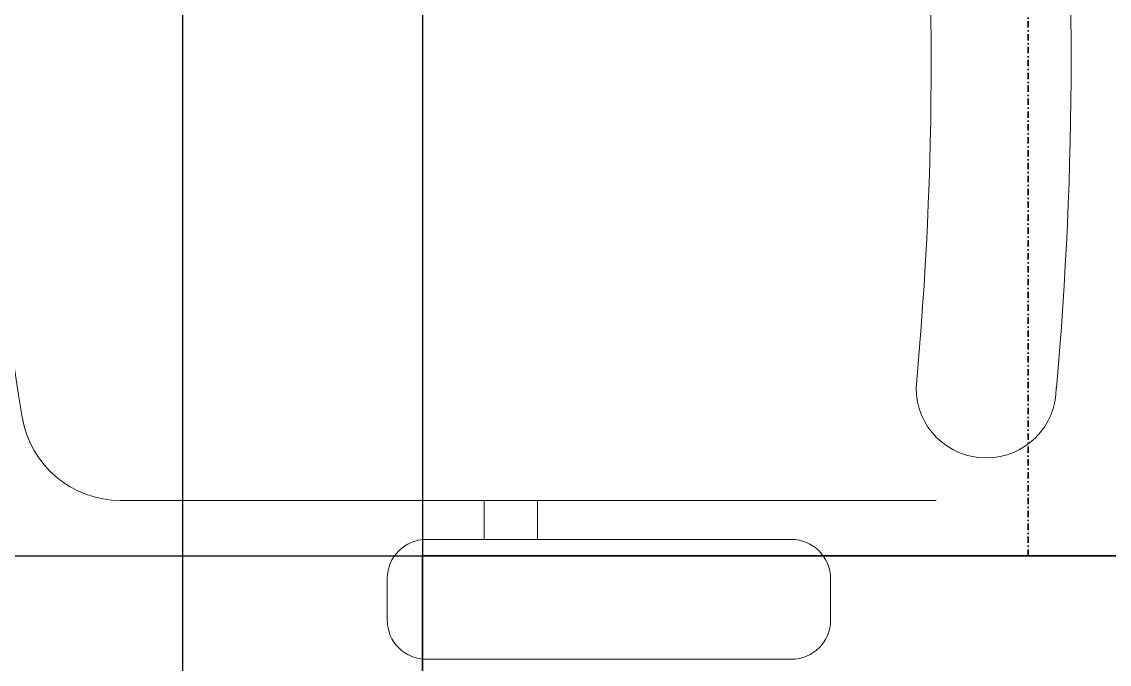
# Model space of a CAD drawing. Extents: x -12260 to 57327, y -29287 to 19916.
# Drawn here: x 25615 to 26159, y 2586 to 2907 of the extents above; entities that cross this region are included whole.
import ezdxf
from ezdxf.enums import TextEntityAlignment as Align

# ---------------------------------------------------------------- set-up
doc = ezdxf.new("R2010")
doc.units = 0
doc.header["$LTSCALE"] = 0.25
doc.linetypes.add('DASHDOT', pattern=[25.4, 12.7, -6.35, 0, -6.35])
doc.layers.add('01-First Floor$0$FALSE CEILING', color=251, linetype='Continuous')
for name, color, linetype, lineweight in [('01-First Floor$0$LOADING', 253, 'Continuous', 5), ('01-First Floor$0$NEW Wall', 166, 'Continuous', 5), ('E-LITE-CIRC-NUMB', 6, 'Continuous', 25), ('E-LITE-CLNG', 150, 'Continuous', 35), ('E-LITE-CLNG-CNDT', 6, 'DASHDOT', 35), ('E-LITE-CTRL', 6, 'Continuous', 25), ('E-LITE-IDEN', 6, 'Continuous', 25)]:
    doc.layers.add(name, color=color, linetype=linetype, lineweight=lineweight)
doc.styles.add('DC_SIMPLEX', font='SIMPLEX.shx', dxfattribs={"width": 0.7})

# ---------------------------------------------------------------- blocks, each defined once
blk = doc.blocks.new('*X427')
at = {"color": 0}
for p, q in [((5, 3), (5, 3)), ((5, 3), (5, 3)), ((5, 3), (5, 3)), ((5, 3), (5, 3)), ((5, 3), (5, 3)), ((5, 3), (5, 3)), ((5, 3), (5, 3)), ((5, 3), (5, 3)), ((5, 3), (5, 3)), ((5, 3), (5, 3)), ((5, 3), (5, 3)), ((5, 3), (5, 3)), ((5, 3), (5, 3)), ((5, 3), (5, 3)), ((5, 3), (5, 3)), ((5, 3), (5, 3)), ((5, 3), (5, 3)), ((5, 3), (5, 3)), ((5, 3), (5, 3)), ((5, 3), (5, 3)), ((5, 3), (5, 3)), ((5, 3), (5, 3)), ((5, 3), (5, 3)), ((5, 3), (5, 3)), ((5, 3), (5, 3)), ((5, 3), (5, 3)), ((5, 3), (5, 3)), ((5, 3), (5, 3)), ((5, 3), (5, 3)), ((5, 3), (5, 3)), ((5, 3), (5, 3)), ((5, 3), (5, 3)), ((5, 3), (5, 3)), ((5, 3), (5, 3)), ((5, 3), (5, 3)), ((5, 3), (5, 3)), ((5, 3), (5, 3)), ((5, 3), (5, 3)), ((5, 3), (5, 3)), ((5, 3), (5, 3)), ((5, 3), (5, 3)), ((5, 3), (5, 3)), ((5, 3), (5, 3)), ((5, 3), (5, 3)), ((5, 3), (5, 3)), ((5, 3), (5, 3)), ((5, 3), (5, 3)), ((5, 3), (5, 3)), ((5, 3), (5, 3)), ((5, 3), (5, 3)), ((5, 3), (5, 3)), ((5, 3), (5, 3)), ((5, 3), (5, 3)), ((5, 3), (5, 3)), ((5, 3), (5, 3)), ((5, 3), (5, 3)), ((5, 3), (5, 3)), ((5, 3), (5, 3)), ((5, 3), (5, 3)), ((5, 3), (5, 3)), ((5, 3), (5, 3)), ((5, 3), (5, 3)), ((5, 3), (5, 3)), ((5, 3), (5, 3)), ((5, 3), (5, 3)), ((5, 3), (5, 3)), ((6, 3), (5, 3)), ((5, 3), (5, 3)), ((6, 3), (5, 3)), ((5, 3), (5, 3)), ((6, 3), (5, 3)), ((5, 3), (5, 3)), ((6, 3), (5, 3)), ((5, 3), (5, 3)), ((5, 3), (5, 3)), ((5, 3), (5, 3)), ((5, 3), (5, 3)), ((5, 3), (5, 3)), ((5, 3), (5, 3)), ((5, 3), (5, 3)), ((5, 3), (5, 3)), ((5, 3), (5, 3)), ((5, 3), (5, 3)), ((5, 3), (5, 3)), ((5, 3), (5, 3)), ((5, 3), (5, 3)), ((5, 3), (5, 3)), ((5, 3), (5, 3)), ((5, 3), (5, 3)), ((5, 3), (5, 3)), ((5, 3), (5, 3)), ((5, 3), (5, 3)), ((5, 3), (5, 3)), ((5, 3), (5, 3)), ((5, 3), (5, 3)), ((5, 3), (5, 3)), ((6, 3), (6, 3)), ((6, 3), (6, 3)), ((6, 3), (6, 3)), ((6, 3), (6, 3)), ((6, 3), (6, 3)), ((6, 3), (6, 3)), ((6, 3), (6, 3)), ((6, 3), (6, 3)), ((6, 3), (6, 3)), ((6, 3), (6, 3)), ((6, 3), (6, 3)), ((6, 3), (6, 3)), ((6, 3), (6, 3)), ((6, 3), (6, 3)), ((6, 3), (6, 3)), ((6, 3), (6, 3)), ((6, 3), (6, 3)), ((6, 3), (6, 3)), ((6, 3), (6, 3)), ((6, 3), (6, 3)), ((6, 3), (6, 3)), ((6, 3), (6, 3)), ((6, 3), (6, 3)), ((6, 3), (6, 3)), ((6, 3), (6, 3)), ((6, 3), (6, 3)), ((6, 3), (6, 3)), ((6, 3), (6, 3)), ((6, 3), (6, 3)), ((6, 3), (6, 3)), ((6, 3), (6, 3)), ((6, 3), (6, 3)), ((6, 3), (6, 3)), ((6, 3), (6, 3)), ((6, 3), (6, 3)), ((6, 3), (6, 3)), ((6, 3), (6, 3)), ((6, 3), (6, 3)), ((6, 3), (6, 3)), ((6, 3), (6, 3)), ((6, 3), (6, 3)), ((6, 3), (6, 3)), ((6, 3), (6, 3)), ((6, 3), (6, 3)), ((6, 3), (6, 3)), ((6, 3), (6, 3)), ((6, 3), (6, 3)), ((6, 3), (6, 3)), ((6, 3), (6, 3)), ((6, 3), (6, 3)), ((6, 3), (6, 3)), ((6, 3), (6, 3)), ((6, 3), (6, 3)), ((6, 3), (6, 3)), ((6, 3), (6, 3)), ((6, 3), (6, 3)), ((6, 3), (6, 3)), ((6, 3), (6, 3)), ((6, 3), (6, 3)), ((6, 3), (6, 3)), ((6, 3), (6, 3)), ((6, 3), (6, 3)), ((6, 3), (6, 3)), ((6, 3), (6, 3)), ((6, 3), (6, 3)), ((6, 3), (6, 3)), ((6, 3), (6, 3)), ((6, 3), (6, 3)), ((6, 3), (6, 3)), ((6, 3), (6, 3)), ((6, 3), (6, 3)), ((6, 3), (6, 3)), ((6, 3), (6, 3)), ((6, 3), (6, 3)), ((6, 3), (6, 3)), ((6, 3), (6, 3)), ((6, 3), (6, 3)), ((6, 3), (6, 3)), ((6, 3), (6, 3)), ((6, 3), (6, 3)), ((6, 3), (6, 3)), ((6, 3), (6, 3)), ((6, 3), (6, 3)), ((6, 3), (6, 3)), ((6, 3), (6, 3)), ((6, 3), (6, 3)), ((6, 3), (6, 3)), ((6, 3), (6, 3)), ((6, 3), (6, 3)), ((6, 3), (6, 3)), ((6, 3), (6, 3)), ((6, 3), (6, 3)), ((6, 3), (6, 3)), ((6, 3), (6, 3)), ((6, 3), (6, 3)), ((6, 3), (6, 3)), ((6, 3), (6, 3)), ((6, 3), (6, 3)), ((6, 3), (6, 3)), ((6, 3), (6, 3)), ((6, 3), (6, 3)), ((6, 3), (6, 3)), ((6, 3), (6, 3)), ((6, 3), (6, 3)), ((6, 3), (6, 3)), ((6, 3), (6, 3)), ((6, 3), (6, 3)), ((6, 3), (6, 3)), ((6, 3), (6, 3)), ((6, 3), (6, 3)), ((6, 3), (6, 3)), ((6, 3), (6, 3)), ((6, 3), (6, 3)), ((6, 3), (6, 3)), ((6, 3), (6, 3)), ((6, 3), (6, 3)), ((6, 3), (6, 3)), ((6, 3), (6, 3)), ((6, 3), (6, 3)), ((6, 3), (6, 3)), ((6, 3), (6, 3)), ((6, 3), (6, 3)), ((6, 3), (6, 3)), ((6, 3), (6, 3)), ((6, 3), (6, 3)), ((6, 3), (6, 3)), ((6, 3), (6, 3)), ((6, 3), (6, 3)), ((6, 3), (6, 3)), ((6, 3), (6, 3)), ((6, 3), (6, 3)), ((6, 3), (6, 3)), ((6, 3), (6, 3)), ((6, 3), (6, 3)), ((6, 3), (6, 3)), ((6, 3), (6, 3)), ((6, 3), (6, 3)), ((6, 3), (6, 3)), ((6, 3), (6, 3)), ((6, 3), (6, 3)), ((6, 3), (6, 3)), ((6, 3), (6, 3)), ((6, 3), (6, 3)), ((6, 3), (6, 3)), ((6, 3), (6, 3)), ((6, 3), (6, 3)), ((6, 3), (6, 3)), ((6, 3), (6, 3)), ((6, 3), (6, 3)), ((6, 3), (6, 3)), ((6, 3), (6, 3)), ((6, 3), (6, 3)), ((6, 3), (6, 3)), ((6, 3), (6, 3)), ((6, 3), (6, 3)), ((6, 3), (6, 3)), ((6, 3), (6, 3)), ((6, 3), (6, 3)), ((6, 3), (6, 3)), ((6, 3), (6, 3)), ((6, 3), (6, 3)), ((6, 3), (6, 3)), ((6, 3), (6, 3)), ((6, 3), (6, 3)), ((6, 3), (6, 3)), ((6, 3), (6, 3)), ((6, 3), (6, 3)), ((6, 3), (6, 3)), ((6, 3), (6, 3)), ((6, 3), (6, 3)), ((6, 3), (6, 3)), ((6, 3), (6, 3)), ((6, 3), (6, 3)), ((6, 3), (6, 3)), ((6, 3), (6, 3)), ((6, 3), (6, 3)), ((6, 3), (6, 3)), ((6, 3), (6, 3)), ((6, 3), (6, 3)), ((6, 3), (6, 3)), ((6, 3), (6, 3)), ((6, 3), (6, 3)), ((6, 3), (6, 3)), ((6, 3), (6, 3)), ((6, 3), (6, 3)), ((6, 3), (6, 3)), ((6, 3), (6, 3)), ((6, 3), (6, 3)), ((6, 3), (6, 3)), ((6, 3), (6, 3)), ((6, 3), (6, 3)), ((6, 3), (6, 3)), ((6, 3), (6, 3)), ((6, 3), (6, 3)), ((6, 3), (6, 3)), ((6, 3), (6, 3)), ((6, 3), (6, 3)), ((6, 3), (6, 3)), ((6, 3), (6, 3)), ((6, 3), (6, 3)), ((6, 3), (6, 3)), ((6, 3), (6, 3)), ((6, 3), (6, 3)), ((6, 3), (6, 3)), ((6, 3), (5, 3)), ((6, 3), (5, 3)), ((6, 3), (5, 3)), ((6, 3), (5, 3)), ((6, 3), (5, 3)), ((6, 3), (6, 3)), ((6, 3), (6, 3)), ((6, 3), (6, 3)), ((6, 3), (6, 3)), ((6, 3), (6, 3)), ((6, 3), (6, 3)), ((6, 3), (6, 3)), ((6, 3), (6, 3)), ((6, 3), (6, 3)), ((6, 3), (6, 3)), ((6, 3), (6, 3)), ((6, 3), (6, 3)), ((6, 3), (6, 3)), ((6, 3), (6, 3)), ((6, 3), (6, 3)), ((6, 3), (6, 3)), ((6, 3), (6, 3)), ((6, 3), (6, 3)), ((6, 3), (6, 3)), ((6, 3), (6, 3)), ((6, 3), (6, 3)), ((6, 3), (6, 3)), ((6, 3), (6, 3)), ((6, 3), (6, 3)), ((6, 3), (6, 3)), ((6, 3), (6, 3)), ((6, 3), (6, 3)), ((6, 3), (6, 3)), ((6, 3), (6, 3)), ((6, 3), (6, 3)), ((6, 3), (6, 3)), ((6, 3), (6, 3)), ((6, 3), (6, 3)), ((6, 3), (6, 3)), ((6, 3), (6, 3)), ((6, 3), (6, 3)), ((6, 3), (6, 3)), ((6, 3), (6, 3)), ((6, 3), (6, 3)), ((6, 3), (6, 3)), ((6, 3), (6, 3)), ((6, 3), (6, 3)), ((6, 3), (6, 3)), ((6, 3), (6, 3)), ((6, 3), (6, 3)), ((6, 3), (6, 3)), ((6, 3), (6, 3)), ((6, 3), (6, 3)), ((6, 3), (6, 3)), ((6, 3), (6, 3)), ((6, 3), (6, 3)), ((6, 3), (6, 3)), ((6, 3), (6, 3)), ((6, 3), (6, 3)), ((6, 3), (6, 3)), ((6, 3), (6, 3)), ((6, 3), (6, 3)), ((6, 3), (6, 3)), ((6, 3), (6, 3)), ((6, 3), (6, 3)), ((6, 3), (6, 3)), ((6, 3), (6, 3)), ((6, 3), (6, 3)), ((6, 3), (6, 3)), ((6, 3), (6, 3)), ((6, 3), (6, 3)), ((6, 3), (6, 3)), ((6, 3), (6, 3)), ((6, 3), (6, 3)), ((6, 3), (6, 3)), ((6, 3), (6, 3)), ((6, 3), (6, 3)), ((6, 3), (6, 3)), ((6, 3), (6, 3)), ((6, 3), (6, 3)), ((6, 3), (6, 3)), ((6, 3), (6, 3)), ((6, 3), (6, 3)), ((6, 3), (6, 3)), ((6, 3), (6, 3)), ((6, 3), (6, 3)), ((6, 3), (6, 3)), ((6, 3), (6, 3)), ((6, 3), (6, 3)), ((6, 3), (6, 3)), ((6, 3), (6, 3)), ((6, 3), (6, 3)), ((6, 3), (6, 3)), ((6, 3), (6, 3)), ((6, 3), (6, 3)), ((6, 3), (6, 3)), ((6, 3), (6, 3)), ((6, 3), (6, 3)), ((6, 3), (6, 3)), ((6, 3), (6, 3)), ((6, 3), (6, 3)), ((6, 3), (6, 3)), ((6, 3), (6, 3)), ((6, 3), (6, 3)), ((6, 3), (6, 3)), ((6, 3), (6, 3)), ((6, 3), (6, 3)), ((6, 3), (6, 3)), ((6, 3), (6, 3)), ((6, 3), (6, 3)), ((6, 3), (6, 3)), ((6, 3), (6, 3)), ((6, 3), (6, 3)), ((6, 3), (6, 3)), ((6, 3), (6, 3)), ((6, 3), (6, 3)), ((6, 3), (6, 3)), ((6, 3), (6, 3)), ((6, 3), (6, 3)), ((6, 3), (6, 3)), ((6, 3), (6, 3)), ((6, 3), (6, 3)), ((6, 3), (6, 3)), ((6, 3), (6, 3)), ((6, 3), (6, 3)), ((6, 3), (6, 3)), ((6, 3), (6, 3)), ((6, 3), (6, 3)), ((6, 3), (6, 3)), ((6, 3), (6, 3)), ((6, 3), (6, 3)), ((6, 3), (6, 3)), ((6, 3), (6, 3)), ((6, 3), (6, 3)), ((6, 3), (6, 3)), ((6, 3), (6, 3)), ((6, 3), (6, 3)), ((6, 3), (6, 3)), ((6, 3), (6, 3)), ((6, 3), (6, 3)), ((6, 3), (6, 3)), ((6, 3), (6, 3)), ((6, 3), (6, 3)), ((6, 3), (6, 3)), ((6, 3), (6, 3)), ((6, 3), (6, 3)), ((6, 3), (6, 3)), ((6, 3), (6, 3)), ((6, 3), (6, 3)), ((6, 3), (6, 3)), ((6, 3), (6, 3)), ((6, 3), (6, 3)), ((6, 3), (6, 3)), ((6, 3), (6, 3)), ((6, 3), (6, 3)), ((6, 3), (6, 3)), ((6, 3), (6, 3)), ((6, 3), (6, 3)), ((6, 3), (6, 3)), ((6, 3), (6, 3)), ((6, 3), (6, 3)), ((6, 3), (6, 3)), ((6, 3), (6, 3)), ((6, 3), (6, 3)), ((6, 3), (6, 3)), ((6, 3), (6, 3)), ((6, 3), (6, 3)), ((6, 3), (6, 3)), ((6, 3), (6, 3)), ((6, 3), (6, 3)), ((6, 3), (6, 3)), ((6, 3), (6, 3)), ((6, 3), (6, 3)), ((6, 3), (6, 3)), ((6, 3), (6, 3)), ((6, 3), (6, 3)), ((6, 3), (6, 3)), ((6, 3), (6, 3)), ((6, 3), (6, 3)), ((6, 3), (6, 3)), ((6, 3), (6, 3)), ((6, 3), (6, 3)), ((6, 3), (6, 3)), ((6, 3), (6, 3)), ((6, 3), (6, 3)), ((6, 3), (6, 3)), ((6, 3), (6, 3)), ((6, 3), (6, 3)), ((6, 3), (6, 3)), ((6, 3), (6, 3)), ((6, 3), (6, 3)), ((6, 3), (6, 3)), ((6, 3), (6, 3)), ((6, 3), (6, 3)), ((6, 3), (6, 3)), ((6, 3), (6, 3)), ((6, 3), (6, 3)), ((6, 3), (6, 3)), ((6, 3), (6, 3)), ((6, 3), (6, 3)), ((6, 3), (6, 3)), ((6, 3), (6, 3)), ((6, 3), (6, 3)), ((6, 3), (6, 3)), ((6, 3), (6, 3)), ((6, 3), (6, 3)), ((6, 3), (6, 3)), ((6, 3), (6, 3)), ((6, 3), (6, 3)), ((6, 3), (6, 3)), ((6, 3), (6, 3)), ((6, 3), (6, 3)), ((6, 3), (6, 3)), ((6, 3), (6, 3)), ((6, 3), (6, 3)), ((6, 3), (6, 3)), ((6, 3), (6, 3)), ((6, 3), (6, 3)), ((6, 3), (6, 3)), ((6, 3), (6, 3)), ((6, 3), (6, 3)), ((6, 3), (6, 3)), ((6, 3), (6, 3)), ((6, 3), (6, 3)), ((6, 3), (6, 3)), ((6, 3), (6, 3)), ((6, 3), (6, 3)), ((6, 3), (6, 3)), ((6, 3), (6, 3)), ((6, 3), (6, 3)), ((6, 3), (6, 3)), ((6, 3), (6, 3)), ((6, 3), (6, 3)), ((6, 3), (6, 3)), ((6, 3), (6, 3)), ((6, 3), (6, 3)), ((6, 3), (6, 3)), ((6, 3), (6, 3)), ((6, 3), (6, 3)), ((6, 3), (6, 3)), ((6, 3), (6, 3)), ((6, 3), (6, 3)), ((6, 3), (6, 3)), ((6, 3), (6, 3)), ((6, 3), (6, 3)), ((6, 3), (6, 3)), ((6, 3), (6, 3)), ((6, 3), (6, 3)), ((6, 3), (6, 3)), ((6, 3), (6, 3)), ((6, 3), (6, 3)), ((6, 3), (6, 3)), ((6, 3), (6, 3)), ((6, 3), (6, 3)), ((6, 3), (6, 3)), ((6, 3), (6, 3)), ((6, 3), (6, 3)), ((6, 3), (6, 3)), ((6, 3), (6, 3)), ((6, 3), (6, 3)), ((6, 3), (6, 3)), ((6, 3), (6, 3)), ((6, 3), (6, 3)), ((6, 3), (6, 3)), ((6, 3), (6, 3)), ((6, 3), (6, 3)), ((6, 3), (6, 3)), ((6, 3), (6, 3)), ((6, 3), (6, 3)), ((6, 3), (6, 3)), ((6, 3), (6, 3)), ((6, 3), (6, 3)), ((6, 3), (6, 3)), ((6, 3), (6, 3)), ((6, 3), (6, 3)), ((6, 3), (6, 3)), ((6, 3), (6, 3)), ((6, 3), (6, 3)), ((6, 3), (6, 3)), ((6, 3), (6, 3)), ((6, 3), (6, 3)), ((6, 3), (6, 3)), ((6, 3), (6, 3)), ((6, 3), (6, 3)), ((6, 3), (6, 3)), ((6, 3), (6, 3)), ((6, 3), (6, 3)), ((6, 3), (6, 3)), ((6, 3), (6, 3)), ((6, 3), (6, 3)), ((6, 3), (6, 3)), ((6, 3), (6, 3)), ((6, 3), (6, 3)), ((6, 3), (6, 3)), ((6, 3), (6, 3)), ((6, 3), (6, 3)), ((6, 3), (6, 3)), ((6, 3), (6, 3)), ((6, 3), (6, 3)), ((6, 3), (6, 3)), ((6, 3), (6, 3)), ((6, 3), (6, 3)), ((6, 3), (6, 3)), ((6, 3), (6, 3)), ((6, 3), (6, 3)), ((6, 3), (6, 3)), ((6, 3), (6, 3)), ((6, 3), (6, 3)), ((6, 3), (6, 3)), ((6, 3), (6, 3)), ((6, 3), (6, 3)), ((6, 3), (6, 3)), ((6, 3), (6, 3)), ((6, 3), (6, 3)), ((6, 3), (6, 3)), ((6, 3), (6, 3)), ((6, 3), (6, 3)), ((6, 3), (6, 3)), ((6, 3), (6, 3)), ((6, 3), (6, 3)), ((6, 3), (6, 3)), ((6, 3), (6, 3))]:
    blk.add_line(p, q, dxfattribs=at)
blk = doc.blocks.new('*X428')
at = {"color": 0}
for p, q in [((13, 1), (13, 1)), ((13, 1), (13, 1)), ((13, 1), (13, 1)), ((13, 1), (13, 1)), ((13, 1), (13, 1)), ((13, 1), (13, 1)), ((13, 1), (13, 1)), ((13, 1), (13, 1)), ((13, 1), (13, 1)), ((13, 1), (13, 1)), ((13, 1), (13, 1)), ((13, 1), (13, 1)), ((13, 1), (13, 1)), ((13, 1), (13, 1)), ((13, 1), (13, 1)), ((13, 1), (14, 1)), ((13, 1), (14, 1)), ((13, 1), (14, 1)), ((13, 1), (13, 1)), ((13, 1), (13, 1)), ((13, 1), (13, 1)), ((13, 1), (13, 1)), ((13, 1), (13, 1)), ((13, 1), (13, 1)), ((13, 1), (13, 1)), ((13, 1), (13, 1)), ((13, 1), (13, 1)), ((13, 1), (13, 1)), ((13, 1), (13, 1)), ((13, 1), (13, 1)), ((13, 1), (13, 1)), ((13, 1), (13, 1)), ((13, 1), (13, 1)), ((13, 1), (13, 1)), ((13, 1), (13, 1)), ((13, 1), (13, 1)), ((13, 1), (13, 1)), ((13, 1), (13, 1)), ((13, 1), (13, 1)), ((13, 1), (13, 1)), ((13, 1), (13, 1)), ((13, 1), (13, 1)), ((13, 1), (13, 1)), ((13, 1), (13, 1)), ((13, 1), (13, 1)), ((13, 1), (13, 1)), ((13, 1), (13, 1)), ((13, 1), (13, 1)), ((13, 1), (13, 1)), ((13, 1), (13, 1)), ((13, 1), (13, 1)), ((13, 1), (13, 1)), ((13, 1), (13, 1)), ((13, 1), (13, 1)), ((13, 1), (13, 1)), ((13, 1), (13, 1)), ((13, 1), (13, 1)), ((13, 1), (13, 1)), ((13, 1), (13, 1)), ((13, 1), (13, 1)), ((13, 1), (13, 1)), ((13, 1), (13, 1)), ((13, 1), (13, 1)), ((13, 1), (13, 1)), ((13, 1), (13, 1)), ((13, 1), (13, 1)), ((13, 1), (13, 1)), ((13, 1), (13, 1)), ((13, 1), (13, 1)), ((13, 1), (13, 1)), ((13, 1), (13, 1)), ((13, 1), (13, 1)), ((13, 1), (13, 1)), ((13, 1), (13, 1)), ((13, 1), (13, 1)), ((13, 1), (13, 1)), ((13, 1), (13, 1)), ((13, 1), (13, 1)), ((13, 1), (13, 1)), ((13, 1), (13, 1)), ((13, 1), (13, 1)), ((13, 1), (13, 1)), ((13, 1), (13, 1)), ((13, 1), (13, 1)), ((13, 1), (13, 1)), ((13, 1), (13, 1)), ((13, 1), (13, 1)), ((13, 1), (13, 1)), ((13, 1), (13, 1)), ((13, 1), (13, 1)), ((13, 1), (13, 1)), ((13, 1), (13, 1)), ((13, 1), (13, 1)), ((13, 1), (13, 1)), ((13, 1), (13, 1)), ((13, 1), (13, 1)), ((13, 1), (13, 1)), ((13, 1), (13, 1)), ((13, 1), (13, 1)), ((13, 1), (13, 1)), ((13, 1), (13, 1)), ((13, 1), (13, 1)), ((13, 1), (13, 1)), ((13, 1), (13, 1)), ((13, 1), (13, 1)), ((13, 1), (13, 1)), ((13, 1), (13, 1)), ((13, 1), (13, 1)), ((13, 1), (13, 1)), ((13, 1), (13, 1)), ((13, 1), (13, 1)), ((13, 1), (13, 1)), ((13, 1), (13, 1)), ((13, 1), (13, 1)), ((13, 1), (13, 1)), ((13, 1), (13, 1)), ((13, 1), (13, 1)), ((13, 1), (13, 1)), ((13, 1), (13, 1)), ((13, 1), (13, 1)), ((13, 1), (13, 1)), ((13, 1), (13, 1)), ((13, 1), (13, 1)), ((13, 1), (14, 1)), ((13, 0), (13, 0)), ((13, 0), (13, 0)), ((13, 0), (13, 0)), ((13, 0), (13, 0)), ((13, 0), (13, 0)), ((13, 0), (13, 0)), ((13, 0), (13, 0)), ((13, 0), (13, 0)), ((13, 0), (13, 0)), ((13, 0), (13, 0)), ((13, 0), (13, 0)), ((13, 0), (13, 0)), ((13, 0), (13, 0)), ((13, 0), (13, 0)), ((13, 0), (13, 0)), ((13, 0), (13, 0)), ((13, 0), (13, 0)), ((13, 0), (13, 0)), ((13, 0), (13, 0)), ((13, 0), (13, 0)), ((13, 0), (13, 0)), ((13, 0), (13, 0)), ((13, 0), (13, 0)), ((13, 0), (13, 0)), ((13, 0), (13, 0)), ((13, 0), (13, 0)), ((13, 0), (13, 0)), ((13, 0), (13, 0)), ((13, 0), (13, 0)), ((13, 0), (13, 0)), ((13, 0), (13, 0)), ((13, 0), (13, 0)), ((13, 0), (13, 0)), ((13, 0), (13, 0)), ((13, 0), (13, 0)), ((13, 0), (13, 0)), ((13, 0), (13, 0)), ((13, 0), (13, 0)), ((13, 0), (13, 0)), ((13, 0), (13, 0)), ((13, 0), (13, 0)), ((13, 0), (13, 0)), ((13, 0), (13, 0)), ((13, 0), (13, 0)), ((13, 0), (13, 0)), ((13, 0), (13, 0)), ((13, 0), (13, 0)), ((13, 0), (13, 0)), ((13, 0), (14, 0)), ((13, 0), (14, 0)), ((13, 0), (13, 0)), ((13, 0), (14, 0)), ((14, 1), (14, 1)), ((14, 1), (14, 1)), ((14, 1), (14, 1)), ((14, 1), (14, 1)), ((14, 1), (14, 1)), ((14, 1), (14, 1)), ((14, 1), (14, 1)), ((14, 1), (14, 1)), ((14, 1), (14, 1)), ((14, 1), (14, 1)), ((14, 1), (14, 1)), ((14, 1), (14, 1)), ((14, 1), (14, 1)), ((14, 1), (14, 1)), ((14, 1), (14, 1)), ((14, 1), (14, 1)), ((14, 1), (14, 1)), ((14, 1), (14, 1)), ((14, 1), (14, 1)), ((14, 1), (14, 1)), ((14, 1), (14, 1)), ((14, 1), (14, 1)), ((14, 1), (14, 1)), ((14, 1), (14, 1)), ((14, 1), (14, 1)), ((14, 1), (14, 1)), ((14, 1), (14, 1)), ((14, 1), (14, 1)), ((14, 1), (14, 1)), ((14, 1), (14, 1)), ((14, 1), (14, 1)), ((14, 1), (14, 1)), ((14, 1), (14, 1)), ((14, 1), (14, 1)), ((14, 1), (14, 1)), ((14, 1), (14, 1)), ((14, 1), (14, 1)), ((14, 1), (14, 1)), ((14, 1), (14, 1)), ((14, 1), (14, 1)), ((14, 1), (14, 1)), ((14, 1), (14, 1)), ((14, 1), (14, 1)), ((14, 1), (14, 1)), ((14, 1), (14, 1)), ((14, 1), (14, 1)), ((14, 1), (14, 1)), ((14, 1), (14, 1)), ((14, 1), (14, 1)), ((14, 1), (14, 1)), ((14, 1), (14, 1)), ((14, 1), (14, 1)), ((14, 1), (14, 1)), ((14, 1), (14, 1)), ((14, 1), (14, 1)), ((14, 1), (14, 1)), ((14, 1), (14, 1)), ((14, 1), (14, 1)), ((14, 1), (14, 1)), ((14, 1), (14, 1)), ((14, 1), (14, 1)), ((14, 1), (14, 1)), ((14, 1), (14, 1)), ((14, 1), (14, 1)), ((14, 1), (14, 1)), ((14, 1), (14, 1)), ((14, 1), (14, 1)), ((14, 1), (14, 1)), ((14, 1), (14, 1)), ((14, 1), (14, 1)), ((14, 1), (14, 1)), ((14, 1), (14, 1)), ((14, 1), (14, 1)), ((14, 1), (14, 1)), ((14, 1), (14, 1)), ((14, 1), (14, 1)), ((14, 1), (14, 1)), ((14, 1), (14, 1)), ((14, 1), (14, 1)), ((14, 1), (14, 1)), ((14, 1), (14, 1)), ((14, 1), (14, 1)), ((14, 1), (14, 1)), ((14, 1), (14, 1)), ((14, 1), (14, 1)), ((14, 1), (14, 1)), ((14, 1), (14, 1)), ((14, 1), (14, 1)), ((14, 1), (14, 1)), ((14, 1), (14, 1)), ((14, 1), (14, 1)), ((14, 1), (14, 1)), ((14, 1), (14, 1)), ((14, 1), (14, 1)), ((14, 0), (14, 0)), ((14, 0), (14, 0)), ((14, 0), (14, 0)), ((14, 0), (14, 0)), ((14, 0), (14, 0)), ((14, 0), (14, 0)), ((14, 0), (14, 0)), ((14, 0), (14, 0)), ((14, 0), (14, 0)), ((14, 0), (14, 0)), ((14, 0), (14, 0)), ((14, 0), (14, 0)), ((14, 0), (14, 0)), ((14, 0), (14, 0)), ((14, 0), (14, 0)), ((14, 0), (14, 0)), ((14, 0), (14, 0)), ((14, 0), (14, 0)), ((14, 0), (14, 0)), ((14, 0), (14, 0)), ((14, 0), (14, 0)), ((14, 0), (14, 0)), ((14, 0), (14, 0)), ((14, 0), (14, 0)), ((14, 0), (14, 0)), ((14, 0), (14, 0)), ((14, 0), (14, 0)), ((14, 0), (14, 0)), ((14, 0), (14, 0)), ((14, 0), (14, 0)), ((14, 0), (14, 0)), ((14, 0), (14, 0)), ((14, 0), (14, 0)), ((14, 0), (14, 0)), ((14, 0), (14, 0)), ((14, 0), (14, 0)), ((14, 0), (14, 0)), ((14, 0), (14, 0)), ((14, 0), (14, 0)), ((14, 0), (14, 0)), ((14, 0), (14, 0)), ((14, 0), (14, 0)), ((14, 0), (14, 0)), ((14, 0), (14, 0)), ((14, 0), (14, 0)), ((14, 0), (14, 0)), ((14, 0), (14, 0)), ((14, 0), (14, 0)), ((13, 0), (13, 0)), ((13, 0), (14, 0)), ((13, 0), (13, 0)), ((13, 0), (14, 0)), ((13, 0), (13, 0)), ((13, 0), (14, 0)), ((13, 0), (13, 0)), ((13, 0), (13, 0)), ((13, 0), (13, 0)), ((13, 0), (13, 0)), ((13, 0), (14, 0)), ((13, 0), (13, 0)), ((13, 0), (14, 0)), ((13, 0), (13, 0)), ((13, 0), (14, 0)), ((13, 0), (13, 0)), ((13, 0), (14, 0)), ((13, 0), (13, 0)), ((13, 0), (14, 0)), ((13, 0), (13, 0)), ((13, 0), (14, 0)), ((13, 0), (13, 0)), ((13, 0), (14, 0)), ((13, 0), (13, 0)), ((13, 0), (13, 0)), ((13, 0), (13, 0)), ((13, 0), (14, 0)), ((13, 0), (13, 0)), ((13, 0), (14, 0)), ((13, 0), (13, 0)), ((13, 0), (14, 0)), ((13, 0), (13, 0)), ((13, 0), (14, 0)), ((13, 0), (13, 0)), ((13, 0), (13, 0)), ((13, 0), (13, 0)), ((13, 0), (13, 0)), ((13, 0), (13, 0)), ((13, 0), (13, 0)), ((13, 0), (13, 0)), ((13, 0), (13, 0)), ((13, 0), (13, 0)), ((13, 0), (13, 0)), ((13, 0), (13, 0)), ((13, 0), (13, 0)), ((13, 0), (13, 0)), ((13, 0), (13, 0)), ((13, 0), (13, 0)), ((13, 0), (13, 0)), ((13, 0), (13, 0)), ((13, 0), (13, 0)), ((13, 0), (13, 0)), ((13, 0), (13, 0)), ((13, 0), (13, 0)), ((13, 0), (13, 0)), ((13, 0), (13, 0)), ((13, 0), (13, 0)), ((13, 0), (13, 0)), ((13, 0), (13, 0)), ((13, 0), (13, 0)), ((13, 0), (13, 0)), ((13, 0), (13, 0)), ((13, 0), (13, 0)), ((13, 0), (13, 0)), ((13, -1), (13, -1)), ((13, -1), (13, -1)), ((13, -1), (13, -1)), ((13, -1), (13, -1)), ((13, -1), (13, -1)), ((13, -1), (14, -1)), ((13, -1), (13, -1)), ((14, 0), (14, 0)), ((14, 0), (14, 0)), ((14, 0), (14, 0)), ((14, 0), (14, 0)), ((14, 0), (14, 0)), ((14, 0), (14, 0)), ((14, 0), (14, 0)), ((14, 0), (14, 0)), ((14, 0), (14, 0)), ((14, 0), (14, 0)), ((14, 0), (14, 0)), ((14, 0), (14, 0)), ((14, 0), (14, 0)), ((14, 0), (14, 0)), ((14, 0), (14, 0)), ((13, 0), (14, 0)), ((14, 0), (14, 0)), ((14, 0), (14, 0)), ((14, 0), (14, 0)), ((14, 0), (14, 0)), ((14, 0), (14, 0)), ((14, 0), (14, 0)), ((14, 0), (14, 0)), ((14, 0), (14, 0)), ((14, 0), (14, 0)), ((14, 0), (14, 0)), ((14, 0), (14, 0)), ((14, 0), (14, 0)), ((14, 0), (14, 0)), ((14, 0), (14, 0)), ((14, 0), (14, 0)), ((14, 0), (14, 0)), ((14, 0), (14, 0)), ((14, 0), (14, 0)), ((14, 0), (14, 0)), ((14, 0), (14, 0)), ((14, 0), (14, 0)), ((14, 0), (14, 0)), ((14, 0), (14, 0)), ((14, 0), (14, 0)), ((14, 0), (14, 0)), ((14, 0), (14, 0)), ((14, 0), (14, 0)), ((14, 0), (14, 0)), ((14, 0), (14, 0)), ((14, 0), (14, 0)), ((14, 0), (14, 0)), ((14, 0), (14, 0)), ((14, 0), (14, 0)), ((14, 0), (14, 0)), ((14, -1), (14, -1)), ((14, -1), (14, -1)), ((14, -1), (14, -1)), ((14, -1), (14, -1)), ((14, -1), (14, -1))]:
    blk.add_line(p, q, dxfattribs=at)
blk = doc.blocks.new('01-First Floor$0$GF21018-P')
at = {"color": 0}
for p, q in [((0.22049, 0.47563), (0.22049, 0.0675)), ((0.25963, 0.34221), (0.2804, 0.34221)), ((0.24001, 0.32259), (0.24001, 0.14)), ((0.30001, 0.32259), (0.30001, 0.14)), ((0.22049, 0.29372), (0.24001, 0.29372)), ((0.22049, 0.26708), (0.24001, 0.26708)), ((0.25963, 0.12039), (0.2804, 0.12039))]:
    blk.add_line(p, q, dxfattribs=at)
for points in [[(0.24001, 0.29372), (0.24001, 0.29372), (0.24001, 0.29372), (0.24001, 0.29372), (0.24001, 0.29372), (0.24001, 0.29372), (0.24001, 0.29372), (0.24001, 0.29372), (0.24001, 0.29372), (0.24001, 0.29372), (0.24001, 0.29372), (0.24001, 0.29372), (0.24001, 0.29372), (0.24001, 0.29372), (0.24001, 0.29372), (0.24001, 0.29372), (0.24001, 0.29372), (0.24001, 0.29372), (0.24001, 0.29372), (0.24001, 0.29372), (0.24001, 0.29372), (0.24001, 0.29372), (0.24001, 0.29372), (0.24001, 0.29372), (0.24001, 0.29372), (0.24001, 0.29372), (0.24001, 0.29372), (0.24001, 0.29372), (0.24001, 0.29372), (0.24001, 0.29372), (0.24001, 0.29372), (0.24001, 0.29372), (0.24001, 0.29372), (0.24001, 0.29372), (0.24001, 0.29372), (0.24001, 0.29372), (0.24001, 0.29372), (0.24001, 0.29372), (0.24001, 0.29372), (0.24001, 0.29372), (0.24001, 0.29372), (0.24001, 0.29372), (0.24001, 0.29372), (0.24001, 0.29372), (0.24001, 0.29372), (0.24001, 0.29372), (0.24001, 0.29372), (0.24001, 0.29372), (0.24001, 0.29372), (0.24001, 0.29372), (0.24001, 0.29372), (0.24001, 0.29372), (0.24001, 0.29372), (0.24001, 0.29372), (0.24001, 0.29372), (0.24001, 0.29372), (0.24001, 0.29372), (0.24001, 0.29372), (0.24001, 0.29372), (0.24001, 0.29372), (0.24001, 0.29372), (0.24001, 0.29372), (0.24001, 0.29372), (0.24001, 0.29372), (0.24001, 0.29372), (0.24001, 0.29372), (0.24001, 0.29372), (0.24001, 0.29372), (0.24001, 0.29372), (0.24001, 0.29372), (0.24001, 0.29372), (0.24001, 0.29372), (0.24001, 0.29372), (0.24001, 0.29372), (0.24001, 0.29372), (0.24001, 0.29372), (0.24001, 0.29372), (0.24001, 0.29372), (0.24001, 0.29372), (0.24001, 0.29372), (0.24001, 0.29372), (0.24001, 0.29372), (0.24001, 0.29372), (0.24001, 0.29372), (0.24001, 0.29372), (0.24001, 0.29372), (0.24001, 0.29372), (0.24001, 0.29372), (0.24001, 0.29372), (0.24001, 0.29372), (0.24001, 0.29372), (0.24001, 0.29372), (0.24001, 0.29372), (0.24001, 0.29372), (0.24001, 0.29372), (0.24001, 0.29372), (0.24001, 0.29372), (0.24001, 0.29372), (0.24001, 0.29372), (0.24001, 0.29372), (0.24001, 0.29372), (0.24001, 0.29372), (0.24001, 0.29372), (0.24001, 0.29372), (0.24001, 0.29372), (0.24001, 0.29372), (0.24001, 0.29372), (0.24001, 0.29372), (0.24001, 0.29372), (0.24001, 0.29372), (0.24001, 0.29372), (0.24001, 0.29372), (0.24001, 0.29372), (0.24001, 0.29372), (0.24001, 0.29372), (0.24001, 0.29372), (0.24001, 0.29372), (0.24001, 0.29372), (0.24001, 0.29372), (0.24001, 0.29372), (0.24001, 0.29372), (0.24001, 0.29372), (0.24001, 0.29372), (0.24001, 0.29372), (0.24001, 0.29372), (0.24001, 0.29372), (0.24001, 0.29372), (0.24001, 0.29372), (0.24001, 0.29372), (0.24001, 0.29372), (0.24001, 0.29372), (0.24001, 0.29372), (0.24001, 0.29372), (0.24001, 0.29372), (0.24001, 0.29372), (0.24001, 0.29372), (0.24001, 0.29372), (0.24001, 0.29372), (0.24001, 0.29372), (0.24001, 0.29372), (0.24001, 0.29372), (0.24001, 0.29372), (0.24001, 0.29372), (0.24001, 0.29372), (0.24001, 0.29372), (0.24001, 0.29372), (0.24001, 0.29372), (0.24001, 0.29372), (0.24001, 0.29372), (0.24001, 0.29372), (0.24001, 0.29372), (0.24001, 0.29372), (0.24001, 0.29372), (0.24001, 0.29372), (0.24001, 0.29372), (0.24001, 0.29372), (0.24001, 0.29372), (0.24001, 0.29372), (0.24001, 0.29372), (0.24001, 0.29372), (0.24001, 0.29372), (0.24001, 0.29372), (0.24001, 0.29372), (0.24001, 0.29372), (0.24001, 0.29372), (0.24001, 0.29372), (0.24001, 0.29372), (0.24001, 0.29372), (0.24001, 0.29372), (0.24001, 0.29372), (0.24001, 0.29372), (0.24001, 0.29372), (0.24001, 0.29372), (0.24001, 0.29372), (0.24001, 0.29372), (0.24001, 0.29372), (0.24001, 0.29372), (0.24001, 0.29372), (0.24001, 0.29372), (0.24001, 0.29372), (0.24001, 0.29372), (0.24001, 0.29372), (0.24001, 0.29372), (0.24001, 0.29372), (0.24001, 0.29372), (0.24001, 0.29372), (0.24001, 0.29372), (0.24001, 0.29372), (0.24001, 0.29372), (0.24001, 0.29372), (0.24001, 0.29372), (0.24001, 0.29372), (0.24001, 0.29372), (0.24001, 0.29372), (0.24001, 0.29372), (0.24001, 0.29372), (0.24001, 0.29372), (0.24001, 0.29372), (0.24001, 0.29372), (0.24001, 0.29372), (0.24001, 0.29372), (0.24001, 0.29372), (0.24001, 0.29372), (0.24001, 0.29372), (0.24001, 0.29372), (0.24001, 0.29372), (0.24001, 0.29372), (0.24001, 0.29372), (0.24001, 0.29372), (0.24001, 0.29372), (0.24001, 0.29372), (0.24001, 0.29372), (0.24001, 0.29372), (0.24001, 0.29372), (0.24001, 0.29372), (0.24001, 0.29372), (0.24001, 0.29372), (0.24001, 0.29372), (0.24001, 0.29372), (0.24001, 0.29372), (0.24001, 0.29372), (0.24001, 0.29372), (0.24001, 0.29372), (0.24001, 0.29372), (0.24001, 0.29372), (0.24001, 0.29372), (0.24001, 0.29372), (0.24001, 0.29372), (0.24001, 0.29372), (0.24001, 0.29372), (0.24001, 0.29372), (0.24001, 0.29372), (0.24001, 0.29372), (0.24001, 0.29372), (0.24001, 0.29372), (0.24001, 0.29372), (0.24001, 0.29372), (0.24001, 0.29372), (0.24001, 0.29372), (0.24001, 0.29372), (0.24001, 0.29372), (0.24001, 0.29372), (0.24001, 0.29372), (0.24001, 0.29372), (0.24001, 0.29372), (0.24001, 0.29372), (0.24001, 0.29372), (0.24001, 0.29372), (0.24001, 0.29372), (0.24001, 0.29372), (0.24001, 0.29372), (0.24001, 0.29372), (0.24001, 0.29372), (0.24001, 0.29372), (0.24001, 0.29372), (0.24001, 0.29372), (0.24001, 0.29372), (0.24001, 0.29372), (0.24001, 0.29372), (0.24001, 0.29372), (0.24001, 0.29372), (0.24001, 0.29372), (0.24001, 0.29372), (0.24001, 0.29372), (0.24001, 0.29372), (0.24001, 0.29372), (0.24001, 0.29372), (0.24001, 0.29372), (0.24001, 0.29372), (0.24001, 0.29372), (0.24001, 0.29372), (0.24001, 0.29372), (0.24001, 0.29372), (0.24001, 0.29372), (0.24001, 0.29372), (0.24001, 0.29372), (0.24001, 0.29372)], [(0.24001, 0.29372), (0.24001, 0.29372), (0.24001, 0.29372), (0.24001, 0.29372), (0.24001, 0.29372), (0.24001, 0.29372), (0.24001, 0.29372), (0.24001, 0.29372), (0.24001, 0.29372), (0.24001, 0.29372), (0.24001, 0.29372), (0.24001, 0.29372), (0.24001, 0.29372), (0.24001, 0.29372), (0.24001, 0.29372), (0.24001, 0.29372), (0.24001, 0.29372), (0.24001, 0.29372), (0.24001, 0.29372), (0.24001, 0.29372), (0.24001, 0.29372), (0.24001, 0.29372), (0.24001, 0.29372), (0.24001, 0.29372), (0.24001, 0.29372), (0.24001, 0.29372), (0.24001, 0.29372), (0.24001, 0.29372), (0.24001, 0.29372), (0.24001, 0.29372), (0.24001, 0.29372), (0.24001, 0.29372), (0.24001, 0.29372), (0.24001, 0.29372), (0.24001, 0.29372), (0.24001, 0.29372), (0.24001, 0.29372), (0.24001, 0.29372), (0.24001, 0.29372), (0.24001, 0.29372), (0.24001, 0.29372), (0.24001, 0.29372), (0.24001, 0.29372), (0.24001, 0.29372), (0.24001, 0.29372), (0.24001, 0.29372), (0.24001, 0.29372), (0.24001, 0.29372), (0.24001, 0.29372), (0.24001, 0.29372), (0.24001, 0.29372), (0.24001, 0.29372), (0.24001, 0.29372), (0.24001, 0.29372), (0.24001, 0.29372), (0.24001, 0.29372), (0.24001, 0.29372), (0.24001, 0.29372), (0.24001, 0.29372), (0.24001, 0.29372), (0.24001, 0.29372), (0.24001, 0.29372), (0.24001, 0.29372), (0.24001, 0.29372), (0.24001, 0.29372), (0.24001, 0.29372), (0.24001, 0.29372), (0.24001, 0.29372), (0.24001, 0.29372), (0.24001, 0.29372), (0.24001, 0.29372), (0.24001, 0.29372), (0.24001, 0.29372), (0.24001, 0.29372), (0.24001, 0.29372), (0.24001, 0.29372), (0.24001, 0.29372), (0.24001, 0.29372), (0.24001, 0.29372), (0.24001, 0.29372), (0.24001, 0.29372), (0.24001, 0.29372), (0.24001, 0.29372), (0.24001, 0.29372), (0.24001, 0.29372), (0.24001, 0.29372), (0.24001, 0.29372), (0.24001, 0.29372), (0.24001, 0.29372), (0.24001, 0.29372), (0.24001, 0.29372), (0.24001, 0.29372), (0.24001, 0.29372), (0.24001, 0.29372), (0.24001, 0.29372), (0.24001, 0.29372), (0.24001, 0.29372), (0.24001, 0.29372), (0.24001, 0.29372), (0.24001, 0.29372), (0.24001, 0.29372), (0.24001, 0.29372), (0.24001, 0.29372), (0.24001, 0.29372), (0.24001, 0.29372), (0.24001, 0.29372), (0.24001, 0.29372), (0.24001, 0.29372), (0.24001, 0.29372), (0.24001, 0.29372), (0.24001, 0.29372), (0.24001, 0.29372), (0.24001, 0.29372), (0.24001, 0.29372), (0.24001, 0.29372), (0.24001, 0.29372), (0.24001, 0.29372), (0.24001, 0.29372), (0.24001, 0.29372), (0.24001, 0.29372), (0.24001, 0.29372), (0.24001, 0.29372), (0.24001, 0.29372), (0.24001, 0.29372), (0.24001, 0.29372), (0.24001, 0.29372), (0.24001, 0.29372), (0.24001, 0.29372), (0.24001, 0.29372), (0.24001, 0.29372), (0.24001, 0.29372), (0.24001, 0.29372), (0.24001, 0.29372), (0.24001, 0.29372), (0.24001, 0.29372), (0.24001, 0.29372), (0.24001, 0.29372), (0.24001, 0.29372), (0.24001, 0.29372), (0.24001, 0.29372), (0.24001, 0.29372), (0.24001, 0.29372), (0.24001, 0.29372), (0.24001, 0.29372), (0.24001, 0.29372), (0.24001, 0.29372), (0.24001, 0.29372), (0.24001, 0.29372), (0.24001, 0.29372), (0.24001, 0.29372), (0.24001, 0.29372), (0.24001, 0.29372), (0.24001, 0.29372), (0.24001, 0.29372), (0.24001, 0.29372), (0.24001, 0.29372), (0.24001, 0.29372), (0.24001, 0.29372), (0.24001, 0.29372), (0.24001, 0.29372), (0.24001, 0.29372), (0.24001, 0.29372), (0.24001, 0.29372), (0.24001, 0.29372), (0.24001, 0.29372), (0.24001, 0.29372), (0.24001, 0.29372), (0.24001, 0.29372), (0.24001, 0.29372), (0.24001, 0.29372), (0.24001, 0.29372), (0.24001, 0.29372), (0.24001, 0.29372), (0.24001, 0.29372), (0.24001, 0.29372), (0.24001, 0.29372), (0.24001, 0.29372), (0.24001, 0.29372), (0.24001, 0.29372), (0.24001, 0.29372), (0.24001, 0.29372), (0.24001, 0.29372), (0.24001, 0.29372), (0.24001, 0.29372), (0.24001, 0.29372), (0.24001, 0.29372), (0.24001, 0.29372), (0.24001, 0.29372), (0.24001, 0.29372), (0.24001, 0.29372), (0.24001, 0.29372), (0.24001, 0.29372), (0.24001, 0.29372), (0.24001, 0.29372), (0.24001, 0.29372), (0.24001, 0.29372), (0.24001, 0.29372), (0.24001, 0.29372), (0.24001, 0.29372), (0.24001, 0.29372), (0.24001, 0.29372), (0.24001, 0.29372), (0.24001, 0.29372), (0.24001, 0.29372), (0.24001, 0.29372), (0.24001, 0.29372), (0.24001, 0.29372), (0.24001, 0.29372), (0.24001, 0.29372), (0.24001, 0.29372), (0.24001, 0.29372), (0.24001, 0.29372), (0.24001, 0.29372), (0.24001, 0.29372), (0.24001, 0.29372), (0.24001, 0.29372), (0.24001, 0.29372), (0.24001, 0.29372), (0.24001, 0.29372)], [(0.24001, 0.29372), (0.24001, 0.29372), (0.24001, 0.29372), (0.24001, 0.29372), (0.24001, 0.29372), (0.24001, 0.29372), (0.24001, 0.29372), (0.24001, 0.29372), (0.24001, 0.29372), (0.24001, 0.29372), (0.24001, 0.29372), (0.24001, 0.29372), (0.24001, 0.29372), (0.24001, 0.29372), (0.24001, 0.29372), (0.24001, 0.29372), (0.24001, 0.29372), (0.24001, 0.29372), (0.24001, 0.29372), (0.24001, 0.29372), (0.24001, 0.29372), (0.24001, 0.29372), (0.24001, 0.29372), (0.24001, 0.29372), (0.24001, 0.29372), (0.24001, 0.29372), (0.24001, 0.29372), (0.24001, 0.29372), (0.24001, 0.29372), (0.24001, 0.29372), (0.24001, 0.29372), (0.24001, 0.29372), (0.24001, 0.29372), (0.24001, 0.29372), (0.24001, 0.29372), (0.24001, 0.29372), (0.24001, 0.29372), (0.24001, 0.29372), (0.24001, 0.29372), (0.24001, 0.29372), (0.24001, 0.29372), (0.24001, 0.29372), (0.24001, 0.29372), (0.24001, 0.29372), (0.24001, 0.29372), (0.24001, 0.29372), (0.24001, 0.29372), (0.24001, 0.29372), (0.24001, 0.29372), (0.24001, 0.29372), (0.24001, 0.29372), (0.24001, 0.29372), (0.24001, 0.29372), (0.24001, 0.29372), (0.24001, 0.29372), (0.24001, 0.29372), (0.24001, 0.29372), (0.24001, 0.29372), (0.24001, 0.29372), (0.24001, 0.29372), (0.24001, 0.29372), (0.24001, 0.29372), (0.24001, 0.29372), (0.24001, 0.29372), (0.24001, 0.29372), (0.24001, 0.29372), (0.24001, 0.29372), (0.24001, 0.29372), (0.24001, 0.29372), (0.24001, 0.29372), (0.24001, 0.29372), (0.24001, 0.29372), (0.24001, 0.29372), (0.24001, 0.29372), (0.24001, 0.29372), (0.24001, 0.29372), (0.24001, 0.29372), (0.24001, 0.29372), (0.24001, 0.29372), (0.24001, 0.29372), (0.24001, 0.29372), (0.24001, 0.29372), (0.24001, 0.29372), (0.24001, 0.29372), (0.24001, 0.29372), (0.24001, 0.29372), (0.24001, 0.29372), (0.24001, 0.29372), (0.24001, 0.29372), (0.24001, 0.29372), (0.24001, 0.29372), (0.24001, 0.29372), (0.24001, 0.29372), (0.24001, 0.29372), (0.24001, 0.29372), (0.24001, 0.29372), (0.24001, 0.29372), (0.24001, 0.29372), (0.24001, 0.29372), (0.24001, 0.29372), (0.24001, 0.29372), (0.24001, 0.29372), (0.24001, 0.29372), (0.24001, 0.29372), (0.24001, 0.29372), (0.24001, 0.29372), (0.24001, 0.29372), (0.24001, 0.29372), (0.24001, 0.29372), (0.24001, 0.29372), (0.24001, 0.29372), (0.24001, 0.29372), (0.24001, 0.29372), (0.24001, 0.29372), (0.24001, 0.29372), (0.24001, 0.29372), (0.24001, 0.29372), (0.24001, 0.29372), (0.24001, 0.29372), (0.24001, 0.29372), (0.24001, 0.29372), (0.24001, 0.29372), (0.24001, 0.29372), (0.24001, 0.29372), (0.24001, 0.29372), (0.24001, 0.29372), (0.24001, 0.29372), (0.24001, 0.29372), (0.24001, 0.29372), (0.24001, 0.29372), (0.24001, 0.29372), (0.24001, 0.29372), (0.24001, 0.29372), (0.24001, 0.29372), (0.24001, 0.29372), (0.24001, 0.29372), (0.24001, 0.29372), (0.24001, 0.29372), (0.24001, 0.29372), (0.24001, 0.29372), (0.24001, 0.29372), (0.24001, 0.29372), (0.24001, 0.29372), (0.24001, 0.29372), (0.24001, 0.29372), (0.24001, 0.29372), (0.24001, 0.29372), (0.24001, 0.29372), (0.24001, 0.29372), (0.24001, 0.29372), (0.24001, 0.29372), (0.24001, 0.29372), (0.24001, 0.29372), (0.24001, 0.29372), (0.24001, 0.29372), (0.24001, 0.29372), (0.24001, 0.29372), (0.24001, 0.29372), (0.24001, 0.29372), (0.24001, 0.29372), (0.24001, 0.29372), (0.24001, 0.29372), (0.24001, 0.29372), (0.24001, 0.29372), (0.24001, 0.29372), (0.24001, 0.29372), (0.24001, 0.29372), (0.24001, 0.29372), (0.24001, 0.29372), (0.24001, 0.29372), (0.24001, 0.29372), (0.24001, 0.29372), (0.24001, 0.29372), (0.24001, 0.29372), (0.24001, 0.29372), (0.24001, 0.29372), (0.24001, 0.29372), (0.24001, 0.29372), (0.24001, 0.29372), (0.24001, 0.29372), (0.24001, 0.29372), (0.24001, 0.29372), (0.24001, 0.29372), (0.24001, 0.29372), (0.24001, 0.29372), (0.24001, 0.29372), (0.24001, 0.29372), (0.24001, 0.29372), (0.24001, 0.29372), (0.24001, 0.29372), (0.24001, 0.29372), (0.24001, 0.29372), (0.24001, 0.29372), (0.24001, 0.29372), (0.24001, 0.29372), (0.24001, 0.29372), (0.24001, 0.29372), (0.24001, 0.29372), (0.24001, 0.29372), (0.24001, 0.29372), (0.24001, 0.29372), (0.24001, 0.29372), (0.24001, 0.29372), (0.24001, 0.29372), (0.24001, 0.29372), (0.24001, 0.29372), (0.24001, 0.29372), (0.24001, 0.29372), (0.24001, 0.29372), (0.24001, 0.29372), (0.24001, 0.29372), (0.24001, 0.29372), (0.24001, 0.29372), (0.24001, 0.29372)]]:
    blk.add_lwpolyline(points, close=True, dxfattribs=at)
for centre, radius, start, end in [((-0.0001, -0.52948), 1.06948, 80.36712, 99.63288), ((0.17049, 0.47563), 0.05, 0, 80.3671), ((0.25963, 0.32259), 0.01962, 90, 180), ((0.2804, 0.32259), 0.01962, 0, 90), ((0.25963, 0.14), 0.01962, 180, 270), ((0.2804, 0.14), 0.01962, 270, 0), ((0, 1.84674), 1.77674, 264.69456, 275.30527), ((0.16409, 0.0425), 0.03511, 270, 90), ((0, 1.83136), 1.83136, 264.85322, 275.14698)]:
    blk.add_arc(centre, radius, start, end, dxfattribs=at)
at = {"layer": '01-First Floor$0$NEW Wall', "color": 0, "linetype": 'Continuous'}
for points in [[(0.24001, 0.29372), (0.24001, 0.29372), (0.24001, 0.29372), (0.24001, 0.29372), (0.24001, 0.29372), (0.24001, 0.29372), (0.24001, 0.29372), (0.24001, 0.29372)], [(0.24001, 0.29372), (0.24001, 0.29372), (0.24001, 0.29372), (0.24001, 0.29372), (0.24001, 0.29372), (0.24001, 0.29372), (0.24001, 0.29372)], [(0.24001, 0.29372), (0.24001, 0.29372), (0.24001, 0.29372), (0.24001, 0.29372), (0.24001, 0.29372), (0.24001, 0.29372), (0.24001, 0.29372), (0.24001, 0.29372), (0.24001, 0.29372)], [(0.24001, 0.29372), (0.24001, 0.29372), (0.24001, 0.29372), (0.24001, 0.29372), (0.24001, 0.29372), (0.24001, 0.29372), (0.24001, 0.29372), (0.24001, 0.29372), (0.24001, 0.29372), (0.24001, 0.29372)], [(0.24001, 0.29372), (0.24001, 0.29372), (0.24001, 0.29372), (0.24001, 0.29372), (0.24001, 0.29372), (0.24001, 0.29372), (0.24001, 0.29372), (0.24001, 0.29372), (0.24001, 0.29372), (0.24001, 0.29372), (0.24001, 0.29372), (0.24001, 0.29372), (0.24001, 0.29372), (0.24001, 0.29372), (0.24001, 0.29372)], [(0.24001, 0.29372), (0.24001, 0.29372), (0.24001, 0.29372), (0.24001, 0.29372), (0.24001, 0.29372), (0.24001, 0.29372), (0.24001, 0.29372), (0.24001, 0.29372), (0.24001, 0.29372), (0.24001, 0.29372)], [(0.24001, 0.29372), (0.24001, 0.29372), (0.24001, 0.29372), (0.24001, 0.29372), (0.24001, 0.29372), (0.24001, 0.29372), (0.24001, 0.29372), (0.24001, 0.29372), (0.24001, 0.29372), (0.24001, 0.29372)], [(0.24001, 0.29372), (0.24001, 0.29372), (0.24001, 0.29372), (0.24001, 0.29372), (0.24001, 0.29372), (0.24001, 0.29372), (0.24001, 0.29372), (0.24001, 0.29372), (0.24001, 0.29372), (0.24001, 0.29372)], [(0.24001, 0.29372), (0.24001, 0.29372), (0.24001, 0.29372), (0.24001, 0.29372), (0.24001, 0.29372), (0.24001, 0.29372), (0.24001, 0.29372), (0.24001, 0.29372), (0.24001, 0.29372), (0.24001, 0.29372), (0.24001, 0.29372), (0.24001, 0.29372), (0.24001, 0.29372), (0.24001, 0.29372), (0.24001, 0.29372), (0.24001, 0.29372), (0.24001, 0.29372), (0.24001, 0.29372)], [(0.24001, 0.29372), (0.24001, 0.29372), (0.24001, 0.29372), (0.24001, 0.29372), (0.24001, 0.29372), (0.24001, 0.29372), (0.24001, 0.29372), (0.24001, 0.29372), (0.24001, 0.29372), (0.24001, 0.29372), (0.24001, 0.29372), (0.24001, 0.29372)], [(0.24001, 0.29372), (0.24001, 0.29372), (0.24001, 0.29372), (0.24001, 0.29372), (0.24001, 0.29372), (0.24001, 0.29372), (0.24001, 0.29372)], [(0.24001, 0.29372), (0.24001, 0.29372), (0.24001, 0.29372), (0.24001, 0.29372), (0.24001, 0.29372), (0.24001, 0.29372), (0.24001, 0.29372), (0.24001, 0.29372), (0.24001, 0.29372), (0.24001, 0.29372), (0.24001, 0.29372), (0.24001, 0.29372), (0.24001, 0.29372), (0.24001, 0.29372), (0.24001, 0.29372), (0.24001, 0.29372), (0.24001, 0.29372), (0.24001, 0.29372), (0.24001, 0.29372), (0.24001, 0.29372), (0.24001, 0.29372), (0.24001, 0.29372), (0.24001, 0.29372), (0.24001, 0.29372), (0.24001, 0.29372), (0.24001, 0.29372), (0.24001, 0.29372), (0.24001, 0.29372), (0.24001, 0.29372), (0.24001, 0.29372), (0.24001, 0.29372), (0.24001, 0.29372), (0.24001, 0.29372), (0.24001, 0.29372), (0.24001, 0.29372), (0.24001, 0.29372), (0.24001, 0.29372), (0.24001, 0.29372), (0.24001, 0.29372), (0.24001, 0.29372), (0.24001, 0.29372), (0.24001, 0.29372), (0.24001, 0.29372), (0.24001, 0.29372), (0.24001, 0.29372), (0.24001, 0.29372), (0.24001, 0.29372), (0.24001, 0.29372), (0.24001, 0.29372), (0.24001, 0.29372), (0.24001, 0.29372), (0.24001, 0.29372), (0.24001, 0.29372), (0.24001, 0.29372), (0.24001, 0.29372), (0.24001, 0.29372), (0.24001, 0.29372), (0.24001, 0.29372), (0.24001, 0.29372), (0.24001, 0.29372), (0.24001, 0.29372), (0.24001, 0.29372), (0.24001, 0.29372), (0.24001, 0.29372), (0.24001, 0.29372), (0.24001, 0.29372), (0.24001, 0.29372), (0.24001, 0.29372), (0.24001, 0.29372), (0.24001, 0.29372), (0.24001, 0.29372), (0.24001, 0.29372), (0.24001, 0.29372), (0.24001, 0.29372), (0.24001, 0.29372), (0.24001, 0.29372), (0.24001, 0.29372), (0.24001, 0.29372), (0.24001, 0.29372), (0.24001, 0.29372), (0.24001, 0.29372), (0.24001, 0.29372), (0.24001, 0.29372), (0.24001, 0.29372), (0.24001, 0.29372), (0.24001, 0.29372), (0.24001, 0.29372), (0.24001, 0.29372), (0.24001, 0.29372), (0.24001, 0.29372), (0.24001, 0.29372), (0.24001, 0.29372), (0.24001, 0.29372), (0.24001, 0.29372), (0.24001, 0.29372), (0.24001, 0.29372), (0.24001, 0.29372), (0.24001, 0.29372), (0.24001, 0.29372), (0.24001, 0.29372), (0.24001, 0.29372), (0.24001, 0.29372), (0.24001, 0.29372), (0.24001, 0.29372), (0.24001, 0.29372), (0.24001, 0.29372), (0.24001, 0.29372), (0.24001, 0.29372), (0.24001, 0.29372), (0.24001, 0.29372), (0.24001, 0.29372)], [(0.24001, 0.29372), (0.24001, 0.29372), (0.24001, 0.29372), (0.24001, 0.29372), (0.24001, 0.29372), (0.24001, 0.29372), (0.24001, 0.29372), (0.24001, 0.29372), (0.24001, 0.29372), (0.24001, 0.29372), (0.24001, 0.29372), (0.24001, 0.29372), (0.24001, 0.29372), (0.24001, 0.29372), (0.24001, 0.29372), (0.24001, 0.29372), (0.24001, 0.29372)], [(0.24001, 0.29372), (0.24001, 0.29372), (0.24001, 0.29372), (0.24001, 0.29372), (0.24001, 0.29372), (0.24001, 0.29372), (0.24001, 0.29372), (0.24001, 0.29372), (0.24001, 0.29372), (0.24001, 0.29372), (0.24001, 0.29372), (0.24001, 0.29372), (0.24001, 0.29372), (0.24001, 0.29372), (0.24001, 0.29372), (0.24001, 0.29372), (0.24001, 0.29372), (0.24001, 0.29372), (0.24001, 0.29372), (0.24001, 0.29372), (0.24001, 0.29372), (0.24001, 0.29372), (0.24001, 0.29372), (0.24001, 0.29372), (0.24001, 0.29372), (0.24001, 0.29372), (0.24001, 0.29372), (0.24001, 0.29372), (0.24001, 0.29372), (0.24001, 0.29372), (0.24001, 0.29372), (0.24001, 0.29372), (0.24001, 0.29372), (0.24001, 0.29372), (0.24001, 0.29372), (0.24001, 0.29372), (0.24001, 0.29372), (0.24001, 0.29372), (0.24001, 0.29372), (0.24001, 0.29372), (0.24001, 0.29372), (0.24001, 0.29372), (0.24001, 0.29372), (0.24001, 0.29372), (0.24001, 0.29372), (0.24001, 0.29372), (0.24001, 0.29372), (0.24001, 0.29372), (0.24001, 0.29372), (0.24001, 0.29372), (0.24001, 0.29372), (0.24001, 0.29372), (0.24001, 0.29372), (0.24001, 0.29372), (0.24001, 0.29372), (0.24001, 0.29372), (0.24001, 0.29372), (0.24001, 0.29372), (0.24001, 0.29372), (0.24001, 0.29372), (0.24001, 0.29372), (0.24001, 0.29372), (0.24001, 0.29372), (0.24001, 0.29372), (0.24001, 0.29372), (0.24001, 0.29372), (0.24001, 0.29372), (0.24001, 0.29372), (0.24001, 0.29372), (0.24001, 0.29372), (0.24001, 0.29372), (0.24001, 0.29372), (0.24001, 0.29372), (0.24001, 0.29372), (0.24001, 0.29372), (0.24001, 0.29372), (0.24001, 0.29372), (0.24001, 0.29372), (0.24001, 0.29372), (0.24001, 0.29372), (0.24001, 0.29372), (0.24001, 0.29372), (0.24001, 0.29372), (0.24001, 0.29372), (0.24001, 0.29372), (0.24001, 0.29372), (0.24001, 0.29372), (0.24001, 0.29372), (0.24001, 0.29372)], [(0.24001, 0.29372), (0.24001, 0.29372), (0.24001, 0.29372), (0.24001, 0.29372), (0.24001, 0.29372), (0.24001, 0.29372), (0.24001, 0.29372), (0.24001, 0.29372), (0.24001, 0.29372), (0.24001, 0.29372), (0.24001, 0.29372), (0.24001, 0.29372), (0.24001, 0.29372), (0.24001, 0.29372), (0.24001, 0.29372), (0.24001, 0.29372), (0.24001, 0.29372), (0.24001, 0.29372), (0.24001, 0.29372), (0.24001, 0.29372), (0.24001, 0.29372), (0.24001, 0.29372), (0.24001, 0.29372), (0.24001, 0.29372), (0.24001, 0.29372), (0.24001, 0.29372), (0.24001, 0.29372), (0.24001, 0.29372), (0.24001, 0.29372), (0.24001, 0.29372), (0.24001, 0.29372), (0.24001, 0.29372), (0.24001, 0.29372), (0.24001, 0.29372), (0.24001, 0.29372), (0.24001, 0.29372), (0.24001, 0.29372), (0.24001, 0.29372), (0.24001, 0.29372), (0.24001, 0.29372), (0.24001, 0.29372), (0.24001, 0.29372), (0.24001, 0.29372), (0.24001, 0.29372), (0.24001, 0.29372), (0.24001, 0.29372), (0.24001, 0.29372), (0.24001, 0.29372), (0.24001, 0.29372), (0.24001, 0.29372), (0.24001, 0.29372), (0.24001, 0.29372), (0.24001, 0.29372), (0.24001, 0.29372)]]:
    blk.add_lwpolyline(points, dxfattribs=at)
at = {"color": 0}
for name, xscale, yscale, zscale in [('*X427', 8.59375e-11, 8.59375e-11, 8.59375e-11), ('*X428', 5.5e-11, 5.5e-11, 5.5e-11)]:
    blk.add_blockref(name, (0.24001, 0.29372), dxfattribs=dict(at, xscale=xscale, yscale=yscale, zscale=zscale))
blk = doc.blocks.new('01-First Floor')
at = {"layer": '01-First Floor$0$FALSE CEILING', "linetype": 'Continuous'}
for p, q in [((25815.56, 1440), (25815.56, 5010)), ((25215.56, 2640), (29215.56, 2640))]:
    blk.add_line(p, q, dxfattribs=at)
at = {"layer": '01-First Floor$0$FALSE CEILING'}
blk.add_line((25695.56, 1919.52, -0.1), (25695.56, 3820.42, -0.1), dxfattribs=at)
at = {"layer": '01-First Floor$0$LOADING'}
blk.add_line((25695.56, 1919.52, -0.1), (25695.56, 3820.42, -0.1), dxfattribs=at)
at = {"layer": '01-First Floor$0$LOADING', "extrusion": (7.77426e-06, 2.24021e-05, 1), "xscale": -1000, "yscale": 1000.000000000001, "zscale": 1000, "rotation": 90.00141075505213}
blk.add_blockref('01-First Floor$0$GF21018-P', (26140.04, 2888.17, 0.17), dxfattribs=at)
blk = doc.blocks.new('*U25')
blk.add_lwpolyline([(-300, 300), (-300, -300), (300, -300), (300, 300)], close=True)
at = {"layer": 'E-LITE-CIRC-NUMB', "style": 'DC_SIMPLEX', "width": 0.7, "flags": 8}
blk.add_attdef('CIRCUIT', text='', height=200, rotation=0, dxfattribs=at).set_placement((-473.9, 300), align=Align.RIGHT)
at = {"layer": 'E-LITE-CTRL', "style": 'DC_SIMPLEX', "width": 0.7, "flags": 8}
blk.add_attdef('CONTROL', (1118.9, -935), '', height=200, rotation=360, dxfattribs=at)
at = {"layer": 'E-LITE-IDEN', "style": 'DC_SIMPLEX', "width": 0.7, "flags": 8}
blk.add_attdef('TYPE', (460.41, 457.65), '', height=200, rotation=360, dxfattribs=at)

msp = doc.modelspace()

# ---------------------------------------------------------------- linework, layer by layer
at = {"layer": 'E-LITE-CLNG-CNDT'}
msp.add_lwpolyline([(26118.63, 2639.98), (26118.63, 3839.98)], dxfattribs=at)

# ---------------------------------------------------------------- block references
at = {"layer": 'E-LITE-CLNG', "xscale": -1}
msp.add_blockref('*U25', (26115.55, 2339.98), dxfattribs=at)
at = {"layer": 'E-LITE-CLNG-CNDT'}
msp.add_blockref('01-First Floor', (0, 0), dxfattribs=at)

doc.saveas('drawing.dxf')
